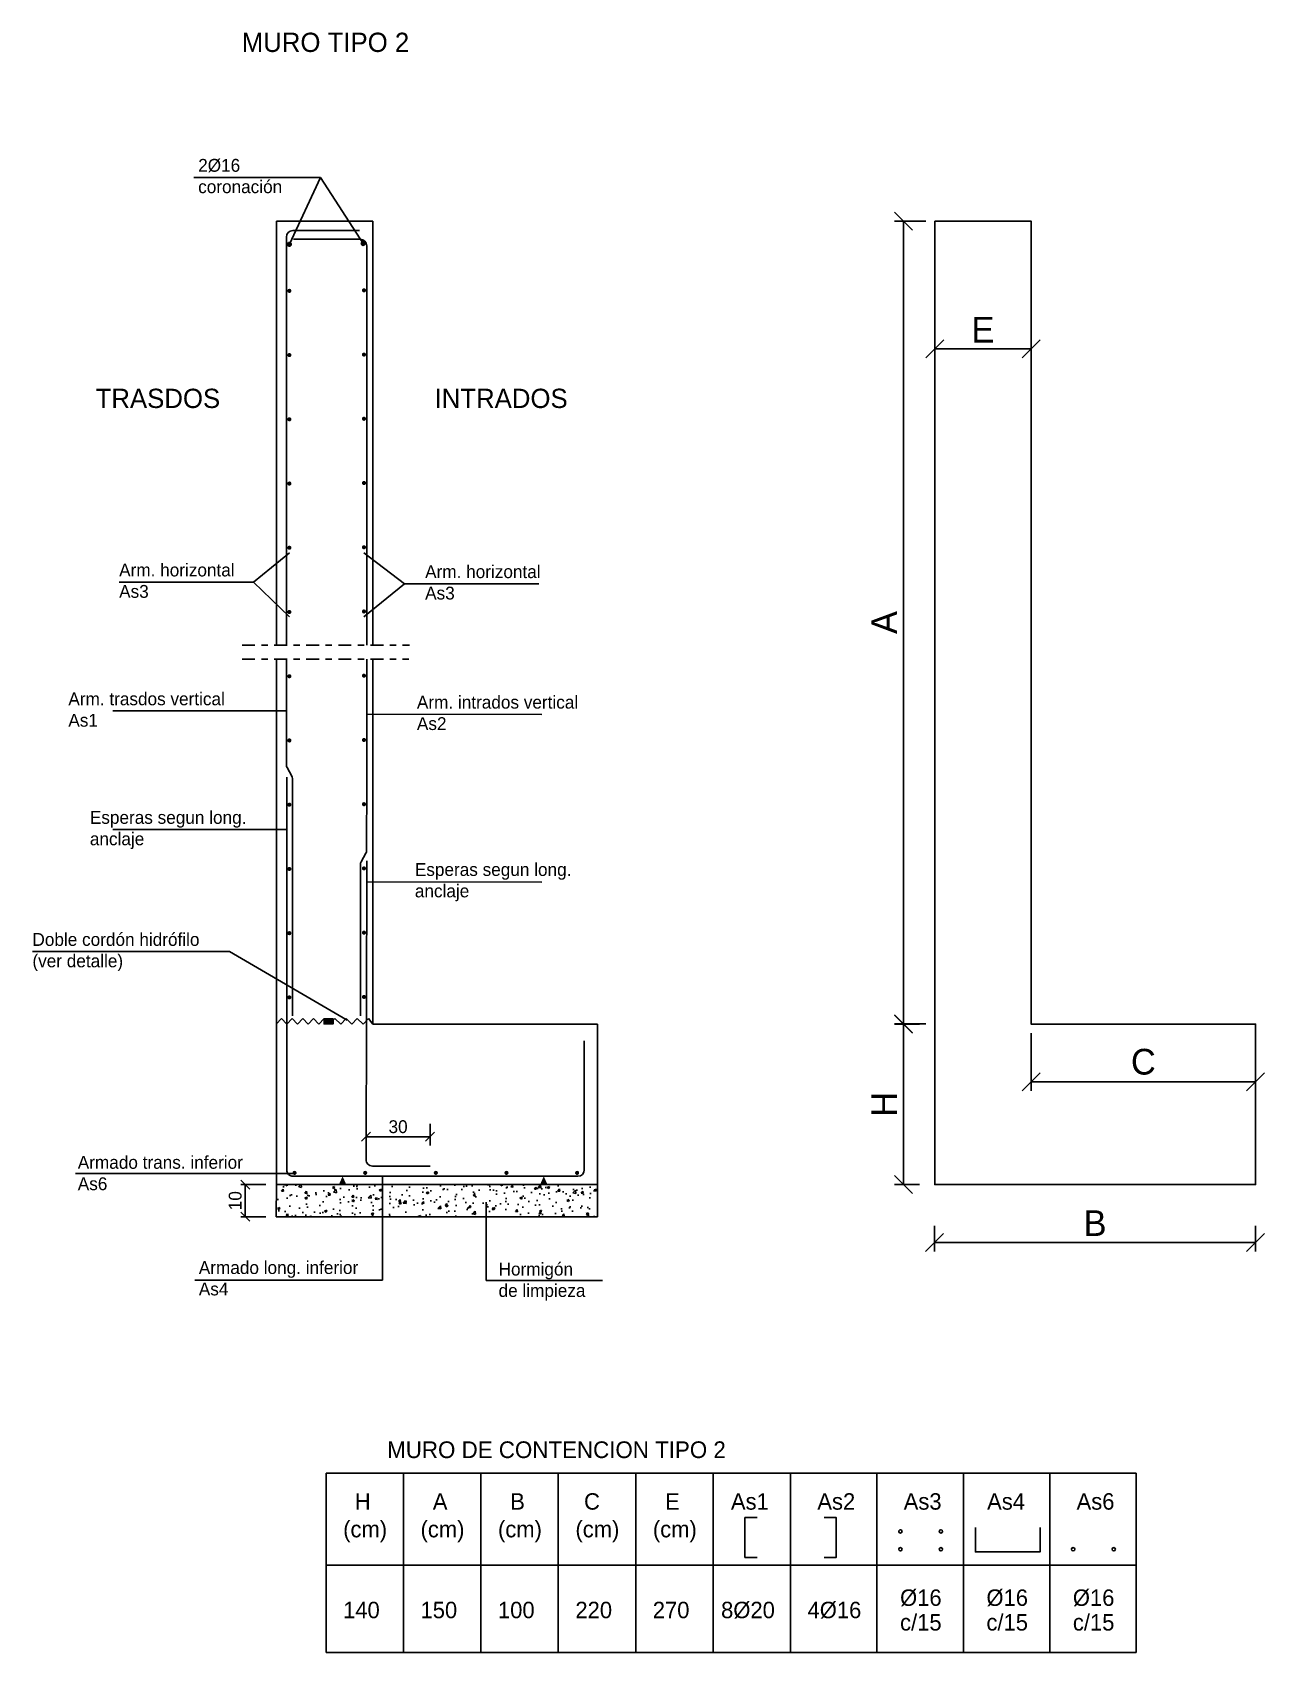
# Model space of a CAD drawing. Header units: millimetres. Extents: x 0.8 to 20, y 1.9 to 27.1.
import ezdxf
from ezdxf.enums import TextEntityAlignment as Align

# ---------------------------------------------------------------- set-up
doc = ezdxf.new("R2010")
doc.units = ezdxf.units.MM
doc.linetypes.add('DASHDOT', pattern=[0.4, 0.2, -0.1, 0, -0.1])
doc.layers.get('Defpoints').update_dxf_attribs({"lineweight": 0})
for name, color, linetype in [('_FINO', 8, 'Continuous'), ('DET-ARMADURA', 6, 'Continuous'), ('DET-ARMADURAS', 6, 'Continuous'), ('DET-BORDE ESTRUCTURA', 2, 'Continuous'), ('DET-COTAS', 8, 'Continuous'), ('DET-TEXTO', 2, 'Continuous'), ('DET-TEXTO LÍNEA', 8, 'Continuous'), ('DET-TEXTO TÍTULO', 1, 'Continuous'), ('DET-TRAMAS', 8, 'Continuous'), ('EST-TRAMAS', 8, 'Continuous'), ('Z_ANOTACIONES', 3, 'Continuous')]:
    doc.layers.add(name, color=color, linetype=linetype)
doc.styles.add('CENTURY', font='GOTHIC.TTF')
doc.styles.add('Estructura', font='GOTHIC.TTF', dxfattribs={"height": 0.2})
doc.styles.add('Formato', font='GOTHIC.TTF')
doc.dimstyles.new('cotas escala 1.20', dxfattribs={"dimtxt": 0.2, "dimasz": 0.14, "dimexe": 0.07, "dimexo": 0.07, "dimgap": 0.05, "dimtad": 1, "dimdec": 0, "dimlfac": 20, "dimrnd": 1, "dimzin": 1, "dimtxsty": 'Formato', "dimblk": 'OBLIQUE', "dimcen": -0.05, "dimclrd": 4, "dimclre": 8, "dimclrt": 2, "dimadec": 0, "dimazin": 0, "dimtfac": 1, "dimtdec": 0, "dimtix": 1, "dimtmove": 0, "dimatfit": 2, "dimldrblk": 'OBLIQUE', "dimfxl": 1.5, "dimarcsym": 0})
doc.dimstyles.new('cotas formato 1.100', dxfattribs={"dimtxt": 0.2, "dimasz": 0.14, "dimexe": 0.2, "dimexo": 0.16, "dimgap": 0.05, "dimtad": 1, "dimdec": 0, "dimlfac": 100, "dimrnd": 5, "dimzin": 1, "dimtxsty": 'Formato', "dimblk": 'OBLIQUE', "dimcen": -0.05, "dimclrd": 4, "dimclre": 8, "dimclrt": 2, "dimadec": 0, "dimazin": 0, "dimtfac": 1, "dimtdec": 0, "dimtix": 1, "dimtmove": 0, "dimatfit": 2, "dimldrblk": 'OBLIQUE', "dimfxl": 1.5, "dimarcsym": 0})

# ---------------------------------------------------------------- blocks, each defined once
blk = doc.blocks.new('*U17')
at = {"layer": 'DET-ARMADURAS', "color": 6, "const_width": 0.032}
blk.add_lwpolyline([(-0.016, 0, -1), (0.016, 0, -1)], format="xyb", close=True, dxfattribs=at)
blk = doc.blocks.new('*U18')
at = {"layer": 'Z_ANOTACIONES', "color": 0, "linetype": 'ByBlock', "lineweight": -2, "transparency": 16777216}
for p in [(0, 0), (1, 0), (2, 0), (3, 0), (4, 0), (5, 0), (6, 0), (7, 0), (8, 0), (9, 0), (10, 0), (11, 0)]:
    blk.add_blockref('*U17', p, dxfattribs=at)
blk = doc.blocks.new('*U19')
at = {"layer": 'DET-ARMADURAS', "color": 6, "const_width": 0.032}
blk.add_lwpolyline([(-0.016, 0, -1), (0.016, 0, -1)], format="xyb", close=True, dxfattribs=at)
blk = doc.blocks.new('*U20')
at = {"layer": 'Z_ANOTACIONES', "color": 0, "linetype": 'ByBlock', "lineweight": -2, "transparency": 16777216}
for p in [(0, 0), (1, 0), (2, 0), (3, 0), (4, 0), (5, 0), (6, 0), (7, 0), (8, 0), (9, 0), (10, 0), (11, 0)]:
    blk.add_blockref('*U19', p, dxfattribs=at)
blk = doc.blocks.new('_Oblique')
at = {"color": 0, "linetype": 'ByBlock', "lineweight": -2}
blk.add_line((-0.5, -0.5), (0.5, 0.5), dxfattribs=at)
blk = doc.blocks.new('*D23')
at = {"layer": 'Defpoints', "color": 0}
for p in [(7.041, 9.941), (7.041, 9.642), (6.043, 9.546)]:
    blk.add_point(p, dxfattribs=at)
at = {"layer": 'DET-COTAS', "color": 8, "lineweight": -2}
for p, q in [((6.043, 9.706), (6.043, 10.141)), ((7.041, 9.802), (7.041, 10.141))]:
    blk.add_line(p, q, dxfattribs=at)
at = {"layer": 'DET-COTAS', "color": 4, "lineweight": -2}
blk.add_line((6.043, 9.941), (7.041, 9.941), dxfattribs=at)
at = {"layer": 'DET-COTAS', "color": 4, "lineweight": -2, "xscale": 0.14, "yscale": 0.14, "zscale": 0.14, "rotation": 180}
blk.add_blockref('_Oblique', (6.043, 9.941), dxfattribs=at)
at = {"layer": 'DET-COTAS', "color": 4, "lineweight": -2, "xscale": 0.14, "yscale": 0.14, "zscale": 0.14}
blk.add_blockref('_Oblique', (7.041, 9.941), dxfattribs=at)
at = {"layer": 'DET-COTAS', "color": 2, "insert": (6.542, 10.096), "char_height": 0.2, "attachment_point": 5, "style": 'Formato'}
blk.add_mtext('30', dxfattribs=at)
blk = doc.blocks.new('*U15')
at = {"layer": 'DET-ARMADURAS', "color": 6, "const_width": 0.032}
blk.add_lwpolyline([(-0.016, 0, -1), (0.016, 0, -1)], format="xyb", close=True, dxfattribs=at)
blk = doc.blocks.new('*U16')
at = {"layer": 'Z_ANOTACIONES', "color": 0, "linetype": 'ByBlock', "lineweight": -2, "transparency": 16777216}
for p in [(0, 0), (1.1, 0), (2.2, 0), (3.3, 0), (4.4, 0)]:
    blk.add_blockref('*U15', p, dxfattribs=at)
blk = doc.blocks.new('*D25')
at = {"layer": 'Defpoints', "color": 0}
for p in [(4.554, 9.195), (4.161, 8.695), (4.552, 8.695)]:
    blk.add_point(p, dxfattribs=at)
at = {"layer": 'DET-COTAS', "color": 8, "lineweight": -2, "ltscale": 0.1}
for p, q in [((4.484, 9.195), (4.091, 9.195)), ((4.482, 8.695), (4.091, 8.695))]:
    blk.add_line(p, q, dxfattribs=at)
at = {"layer": 'DET-COTAS', "color": 4, "lineweight": -2, "ltscale": 0.1}
blk.add_line((4.161, 9.195), (4.161, 8.695), dxfattribs=at)
at = {"layer": 'DET-COTAS', "color": 4, "lineweight": -2, "xscale": 0.14, "yscale": 0.14, "zscale": 0.14}
for p, rotation in [((4.161, 9.195), 90), ((4.161, 8.695), 270)]:
    blk.add_blockref('_Oblique', p, dxfattribs=dict(at, rotation=rotation))
at = {"layer": 'DET-COTAS', "color": 2, "insert": (4.006, 8.945), "char_height": 0.2, "attachment_point": 5, "rotation": 90, "style": 'Formato'}
blk.add_mtext('10', dxfattribs=at)
blk = doc.blocks.new('*D28')
at = {"layer": 'Defpoints', "color": 0}
for p in [(16.399, 22.205), (14.899, 21.844), (16.399, 21.844)]:
    blk.add_point(p, dxfattribs=at)
at = {"layer": 'DET-COTAS', "color": 8, "lineweight": -2, "ltscale": 0.1}
for p, q in [((14.899, 21.984), (14.899, 22.345)), ((16.399, 21.984), (16.399, 22.345))]:
    blk.add_line(p, q, dxfattribs=at)
at = {"layer": 'DET-COTAS', "color": 4, "lineweight": -2, "ltscale": 0.1}
blk.add_line((14.899, 22.205), (16.399, 22.205), dxfattribs=at)
at = {"layer": 'DET-COTAS', "color": 4, "lineweight": -2, "xscale": 0.28, "yscale": 0.28, "zscale": 0.28, "rotation": 180}
blk.add_blockref('_Oblique', (14.899, 22.205), dxfattribs=at)
at = {"layer": 'DET-COTAS', "color": 4, "lineweight": -2, "xscale": 0.28, "yscale": 0.28, "zscale": 0.28}
blk.add_blockref('_Oblique', (16.399, 22.205), dxfattribs=at)
at = {"layer": 'DET-COTAS', "color": 2, "insert": (15.649, 22.505), "char_height": 0.4, "attachment_point": 5, "style": 'Formato'}
blk.add_mtext('E', dxfattribs=at)
blk = doc.blocks.new('*D30')
at = {"layer": 'Defpoints', "color": 0}
for p in [(14.896, 8.695), (19.896, 8.695), (19.896, 8.296)]:
    blk.add_point(p, dxfattribs=at)
at = {"layer": 'DET-COTAS', "color": 8, "lineweight": -2, "ltscale": 0.1}
for p, q in [((14.896, 8.555), (14.896, 8.156)), ((19.896, 8.555), (19.896, 8.156))]:
    blk.add_line(p, q, dxfattribs=at)
at = {"layer": 'DET-COTAS', "color": 4, "lineweight": -2, "ltscale": 0.1}
blk.add_line((14.896, 8.296), (19.896, 8.296), dxfattribs=at)
at = {"layer": 'DET-COTAS', "color": 4, "lineweight": -2, "xscale": 0.28, "yscale": 0.28, "zscale": 0.28, "rotation": 180}
blk.add_blockref('_Oblique', (14.896, 8.296), dxfattribs=at)
at = {"layer": 'DET-COTAS', "color": 4, "lineweight": -2, "xscale": 0.28, "yscale": 0.28, "zscale": 0.28}
blk.add_blockref('_Oblique', (19.896, 8.296), dxfattribs=at)
at = {"layer": 'DET-COTAS', "color": 2, "insert": (17.396, 8.596), "char_height": 0.4, "attachment_point": 5, "style": 'Formato'}
blk.add_mtext('B', dxfattribs=at)
blk = doc.blocks.new('*D31')
at = {"layer": 'Defpoints', "color": 0}
for p in [(14.804, 11.695), (14.412, 9.195), (14.804, 9.195)]:
    blk.add_point(p, dxfattribs=at)
at = {"layer": 'DET-COTAS', "color": 8, "lineweight": -2, "ltscale": 0.1}
for p, q in [((14.664, 11.695), (14.272, 11.695)), ((14.664, 9.195), (14.272, 9.195))]:
    blk.add_line(p, q, dxfattribs=at)
at = {"layer": 'DET-COTAS', "color": 4, "lineweight": -2, "ltscale": 0.1}
blk.add_line((14.412, 11.695), (14.412, 9.195), dxfattribs=at)
at = {"layer": 'DET-COTAS', "color": 4, "lineweight": -2, "xscale": 0.28, "yscale": 0.28, "zscale": 0.28}
for p, rotation in [((14.412, 11.695), 90), ((14.412, 9.195), 270)]:
    blk.add_blockref('_Oblique', p, dxfattribs=dict(at, rotation=rotation))
at = {"layer": 'DET-COTAS', "color": 2, "insert": (14.112, 10.445), "char_height": 0.4, "attachment_point": 5, "rotation": 90, "style": 'Formato'}
blk.add_mtext('H', dxfattribs=at)
blk = doc.blocks.new('*D32')
at = {"layer": 'Defpoints', "color": 0}
for p in [(16.399, 11.695), (19.896, 11.195), (19.896, 10.796)]:
    blk.add_point(p, dxfattribs=at)
at = {"layer": 'DET-COTAS', "color": 8, "lineweight": -2, "ltscale": 0.1}
for p, q in [((16.399, 11.555), (16.399, 10.656)), ((19.896, 11.055), (19.896, 10.656))]:
    blk.add_line(p, q, dxfattribs=at)
at = {"layer": 'DET-COTAS', "color": 4, "lineweight": -2, "ltscale": 0.1}
blk.add_line((16.399, 10.796), (19.896, 10.796), dxfattribs=at)
at = {"layer": 'DET-COTAS', "color": 4, "lineweight": -2, "xscale": 0.28, "yscale": 0.28, "zscale": 0.28, "rotation": 180}
blk.add_blockref('_Oblique', (16.399, 10.796), dxfattribs=at)
at = {"layer": 'DET-COTAS', "color": 4, "lineweight": -2, "xscale": 0.28, "yscale": 0.28, "zscale": 0.28}
blk.add_blockref('_Oblique', (19.896, 10.796), dxfattribs=at)
at = {"layer": 'DET-COTAS', "color": 2, "insert": (18.148, 11.106), "char_height": 0.4, "attachment_point": 5, "style": 'Formato'}
blk.add_mtext('C', dxfattribs=at)
blk = doc.blocks.new('*D33')
at = {"layer": 'Defpoints', "color": 0}
for p in [(14.899, 24.195), (14.412, 11.697), (14.899, 11.697)]:
    blk.add_point(p, dxfattribs=at)
at = {"layer": 'DET-COTAS', "color": 8, "lineweight": -2, "ltscale": 0.1}
for p, q in [((14.759, 24.195), (14.272, 24.195)), ((14.759, 11.697), (14.272, 11.697))]:
    blk.add_line(p, q, dxfattribs=at)
at = {"layer": 'DET-COTAS', "color": 4, "lineweight": -2, "ltscale": 0.1}
blk.add_line((14.412, 24.195), (14.412, 11.697), dxfattribs=at)
at = {"layer": 'DET-COTAS', "color": 4, "lineweight": -2, "xscale": 0.28, "yscale": 0.28, "zscale": 0.28}
for p, rotation in [((14.412, 24.195), 90), ((14.412, 11.697), 270)]:
    blk.add_blockref('_Oblique', p, dxfattribs=dict(at, rotation=rotation))
at = {"layer": 'DET-COTAS', "color": 2, "insert": (14.112, 17.946), "char_height": 0.4, "attachment_point": 5, "rotation": 90, "style": 'Formato'}
blk.add_mtext('A', dxfattribs=at)

msp = doc.modelspace()

# ---------------------------------------------------------------- hatches: boundary and pattern name
at = {"layer": 'DET-ARMADURA'}
h = msp.add_hatch(color=6, dxfattribs=at)
h.dxf.hatch_style = 1
edge = h.paths.add_edge_path()
edge.add_arc((4.849, 23.834), 0.029, 90, 450)
h = msp.add_hatch(color=6, dxfattribs=at)
h.dxf.hatch_style = 1
edge = h.paths.add_edge_path()
edge.add_arc((5.998, 23.847), 0.029, 90, 450)
at = {"layer": 'DET-BORDE ESTRUCTURA'}
h = msp.add_hatch(color=256, dxfattribs=at)
h.dxf.hatch_style = 1
h.paths.add_polyline_path([(5.389, 11.777), (5.53, 11.777), (5.53, 11.697), (5.389, 11.697)])
at = {"layer": 'DET-TRAMAS'}
h = msp.add_hatch(dxfattribs=at)
h.set_pattern_fill('AR-CONC', color=256, scale=0.002, style=0)
h.set_pattern_definition([(50, (-144.71512, -616.94035), (0.36436934, -0.03187817), [0.0381, -0.4191]), (355, (-144.71512, -616.94035), (-0.07048684, 0.3821137), [0.03048, -0.33528117]), (100.451445, (-144.68476, -616.943), (0.2938825, 0.3502355), [0.03238002, -0.35618049]), (46.1842, (-144.7151, -616.83875), (0.54215808, -0.08408466), [0.05715, -0.62865]), (96.63556, (-144.66994, -616.84576), (0.47480827, 0.49485225), [0.04857005, -0.5342712]), (351.18415, (-144.7151, -616.83875), (0.47480827, 0.49485225), [0.04571993, -0.50291946]), (21, (-144.66432, -616.86415), (0.30322878, -0.2045304), [0.0381, -0.4191]), (326, (-144.66432, -616.86415), (0.12360406, 0.36837593), [0.03048, -0.33528]), (71.451445, (-144.63905, -616.8812), (0.42683284, 0.16384554), [0.03238002, -0.35617988]), (37.5, (-144.71512, -616.94035), (0.006177207, 0.169110078), [0, -0.331216, 0, -0.34036, 0, -0.33655]), (7.5, (-144.71512, -616.94035), (0.133639325, 0.20036115), [0, -0.194056, 0, -0.323596, 0, -0.12827]), (327.5, (-144.8284, -616.94035), (0.27118119, -0.011457488), [0, -0.127, 0, -0.39624, 0, -0.52578]), (317.5, (-144.8792, -616.94035), (0.29625836, 0.05085298), [0, -0.1651, 0, -0.263144, 0, -0.37338])])
h.paths.add_polyline_path([(4.646, 9.195), (4.646, 8.695), (9.646, 8.696), (9.646, 9.196)])

# ---------------------------------------------------------------- linework, layer by layer
at = {"layer": '_FINO'}
msp.add_line((0.847, 12.822), (3.918, 12.822), dxfattribs=at)
for points in [[(5.736, 9.195), (5.62, 9.195), (5.678, 9.326)], [(5.736, 9.195), (5.62, 9.195), (5.678, 9.326)], [(8.869, 9.195), (8.753, 9.195), (8.811, 9.326)], [(8.869, 9.195), (8.753, 9.195), (8.811, 9.326)]]:
    msp.add_solid(points, dxfattribs=at)
at = {"layer": 'DET-ARMADURA', "color": 6}
for centre in [(4.849, 23.834), (5.998, 23.847)]:
    msp.add_circle(centre, 0.029, dxfattribs=at)
at = {"layer": 'DET-ARMADURAS', "color": 6}
for p, q in [((4.902, 24.047), (5.942, 24.047)), ((4.802, 17.594), (4.802, 23.947)), ((4.914, 23.912), (5.953, 23.912)), ((4.802, 15.724), (4.802, 17.375)), ((4.888, 15.553), (4.813, 15.687)), ((4.808, 9.426), (4.808, 15.54)), ((4.897, 11.823), (4.898, 15.518)), ((6.052, 14.394), (6.053, 15.513)), ((6.052, 14.388), (6.052, 14.394)), ((6.052, 14.388), (6.052, 14.394)), ((5.957, 11.823), (5.956, 14.183)), ((5.967, 14.218), (6.042, 14.353)), ((6.043, 9.584), (6.053, 14.238)), ((9.442, 11.436), (9.442, 9.426)), ((7.042, 9.484), (6.143, 9.484)), ((9.342, 9.326), (4.908, 9.326))]:
    msp.add_line(p, q, dxfattribs=at)
for points in [[(6.053, 23.812), (6.053, 17.594)], [(6.053, 17.375), (6.053, 15.513)]]:
    msp.add_lwpolyline(points, dxfattribs=at)
for centre, radius, start, end in [((4.902, 23.947), 0.1, 90, 180), ((5.953, 23.812), 0.1, 0, 90), ((4.866, 15.722), 0.0639, 180, 213.1785), ((4.834, 15.518), 0.0639, 0, 33.1785), ((5.988, 14.388), 0.0639, 326.8215, 0), ((5.988, 14.388), 0.0639, 326.8215, 0), ((6.02, 14.183), 0.0639, 146.8215, 180), ((4.908, 9.426), 0.1, 179.9157, 270), ((6.143, 9.584), 0.1, 179.8791, 270), ((9.342, 9.426), 0.1, 270, 0)]:
    msp.add_arc(centre, radius, start, end, dxfattribs=at)
at = {"layer": 'DET-BORDE ESTRUCTURA'}
for p, q in [((4.649, 17.594), (4.649, 24.195)), ((4.649, 24.195), (6.149, 24.195)), ((6.149, 17.594), (6.149, 24.195)), ((4.649, 11.695), (4.649, 17.375)), ((6.149, 11.695), (6.149, 17.375)), ((4.649, 11.695), (4.649, 9.195)), ((9.646, 11.695), (6.149, 11.695)), ((9.646, 11.695), (6.149, 11.695)), ((9.646, 8.695), (9.646, 11.695)), ((4.649, 9.195), (4.646, 8.695)), ((9.646, 9.195), (4.649, 9.195)), ((9.646, 8.695), (4.646, 8.695))]:
    msp.add_line(p, q, dxfattribs=at)
msp.add_lwpolyline([(14.899, 24.195), (14.899, 9.195), (19.896, 9.195), (19.896, 11.695), (16.399, 11.695), (16.399, 24.195), (14.899, 24.195)], dxfattribs=at)
msp.add_lwpolyline([(5.389, 11.777), (5.53, 11.777), (5.53, 11.697), (5.389, 11.697)], close=True, dxfattribs=at)
at = {"layer": 'DET-COTAS'}
for p, q in [((4.641, 11.695), (4.725, 11.779)), ((4.725, 11.779), (4.808, 11.695)), ((4.808, 11.695), (4.891, 11.779)), ((4.808, 11.695), (4.808, 11.695)), ((4.891, 11.779), (4.975, 11.695)), ((4.975, 11.695), (5.058, 11.779)), ((5.058, 11.779), (5.141, 11.695)), ((5.141, 11.695), (5.225, 11.779)), ((5.225, 11.779), (5.308, 11.695)), ((5.308, 11.695), (5.391, 11.779)), ((5.391, 11.779), (5.475, 11.695)), ((5.475, 11.695), (5.558, 11.779)), ((5.558, 11.779), (5.649, 11.695)), ((5.649, 11.695), (5.732, 11.779)), ((5.732, 11.779), (5.823, 11.695)), ((5.823, 11.695), (5.906, 11.779)), ((5.906, 11.779), (5.997, 11.695)), ((5.997, 11.695), (6.081, 11.779)), ((6.081, 11.779), (6.149, 11.695))]:
    msp.add_line(p, q, dxfattribs=at)
at = {"layer": 'DET-TEXTO'}
for p, q in [((5.42, 4.702), (18.037, 4.702)), ((5.42, 1.91), (5.42, 4.702)), ((6.626, 4.702), (6.626, 1.91)), ((7.831, 4.702), (7.831, 1.91)), ((9.037, 4.702), (9.037, 1.91)), ((10.243, 4.702), (10.243, 1.91)), ((11.449, 4.702), (11.449, 1.91)), ((12.655, 4.702), (12.655, 1.91)), ((14, 4.702), (14, 1.91)), ((15.346, 4.702), (15.346, 1.91)), ((16.691, 4.702), (16.691, 1.91)), ((18.037, 4.702), (18.037, 1.91)), ((5.42, 3.271), (18.037, 3.271)), ((5.42, 1.91), (18.037, 1.91))]:
    msp.add_line(p, q, dxfattribs=at)
for points in [[(12.133, 3.391), (11.943, 3.391), (11.943, 4.012), (12.133, 4.012)], [(13.176, 3.391), (13.366, 3.391), (13.366, 4.012), (13.176, 4.012)], [(16.54, 3.857), (16.54, 3.477), (15.532, 3.477), (15.532, 3.857)]]:
    msp.add_lwpolyline(points, dxfattribs=at)
for centre in [(14.364, 3.797), (14.996, 3.797), (14.364, 3.518), (14.996, 3.518), (17.055, 3.518), (17.687, 3.518)]:
    msp.add_circle(centre, 0.0263, dxfattribs=at)
at = {"layer": 'DET-TEXTO LÍNEA'}
for p, q in [((3.362, 24.872), (5.335, 24.872)), ((5.335, 24.872), (4.853, 23.834)), ((5.335, 24.872), (6.011, 23.833)), ((4.291, 18.576), (4.849, 19.033)), ((6.642, 18.551), (6.011, 19.033)), ((4.291, 18.576), (2.199, 18.576)), ((4.291, 18.576), (4.849, 18.033)), ((6.642, 18.551), (6.011, 18.033)), ((6.642, 18.551), (8.734, 18.551)), ((4.807, 16.57), (2.1, 16.57)), ((6.052, 16.52), (8.782, 16.514)), ((4.807, 14.723), (2.1, 14.724)), ((6.052, 13.908), (8.782, 13.903)), ((1.521, 9.367), (4.91, 9.367)), ((6.301, 7.71), (6.301, 9.326)), ((7.913, 8.922), (7.913, 7.7)), ((3.375, 7.71), (6.301, 7.71)), ((9.726, 7.7), (7.913, 7.7))]:
    msp.add_line(p, q, dxfattribs=at)
at = {"layer": 'DET-TEXTO LÍNEA', "linetype": 'DASHDOT'}
msp.add_line((4.113, 17.375), (6.711, 17.375), dxfattribs=at)
msp.add_lwpolyline([(4.113, 17.594), (6.719, 17.594), (6.719, 17.594)], dxfattribs=at)
at = {"layer": 'EST-TRAMAS'}
msp.add_line((5.75, 11.754), (3.918, 12.822), dxfattribs=at)

# ---------------------------------------------------------------- block references
at = {"layer": 'Z_ANOTACIONES', "rotation": 90}
for name, p in [('*U18', (4.849, 12.11)), ('*U20', (6.011, 12.118))]:
    msp.add_blockref(name, p, dxfattribs=at)
at = {"layer": 'Z_ANOTACIONES'}
msp.add_blockref('*U16', (4.93, 9.378), dxfattribs=at)

# ---------------------------------------------------------------- texts
at = {"layer": 'DET-TEXTO', "style": 'Estructura'}
for s, height, p in [('MURO DE CONTENCION TIPO 2', 0.26, (9.009, 4.938)), ('H', 0.256, (5.991, 4.135)), ('A', 0.256, (7.197, 4.135)), ('B', 0.256, (8.403, 4.135)), ('C ', 0.256, (9.609, 4.135)), ('E', 0.256, (10.814, 4.135)), ('As1', 0.256, (12.02, 4.135)), ('As2', 0.256, (13.366, 4.135)), ('As3', 0.256, (14.711, 4.135)), ('As4 ', 0.256, (16.057, 4.135)), ('As6', 0.256, (17.403, 4.135)), ('(cm)', 0.256, (6.029, 3.704)), ('(cm)', 0.256, (7.234, 3.704)), ('(cm)', 0.256, (8.44, 3.704)), ('(cm)', 0.256, (9.646, 3.704)), ('(cm)', 0.256, (10.852, 3.704)), ('%%C16', 0.256, (14.683, 2.637)), ('%%C16', 0.256, (16.028, 2.637)), ('%%C16', 0.256, (17.374, 2.637)), ('140', 0.256, (5.971, 2.445)), ('150', 0.256, (7.177, 2.445)), ('100', 0.256, (8.383, 2.445)), ('220', 0.256, (9.589, 2.445)), ('270', 0.256, (10.794, 2.445)), ('8%%C20', 0.256, (11.991, 2.445)), ('4%%C16', 0.256, (13.337, 2.445)), ('c/15', 0.256, (14.683, 2.253)), ('c/15', 0.256, (16.028, 2.253)), ('c/15', 0.256, (17.374, 2.253))]:
    msp.add_text(s, height=height, dxfattribs=at).set_placement(p, align=Align.CENTER)
at = {"layer": 'DET-TEXTO', "char_height": 0.2}
for s, width, gutter_width, heights, insert, attachment_point, style in [('\\A1;\\pxql;2%%C16 coronación', 1.75359, 12.5, [-0.563], (3.429, 25.164), 1, 'CENTURY'), ('\\pxql;Arm. horizontal \\PAs3', 2.93769, 0.9, [-0.552], (5.136, 18.864), 3, 'CENTURY'), ('\\pxql;Arm. horizontal \\PAs3', 2.93769, 0.9, [-0.552], (9.901, 18.838), 3, 'CENTURY'), ('\\pxql;Arm. trasdos vertical \\PAs1', 2.93769, 0.9, [-0.546], (4.345, 16.858), 3, 'CENTURY'), ('\\pxql;Arm. intrados vertical \\PAs2', 2.93769, 0.9, [-0.551], (9.773, 16.806), 3, 'CENTURY'), ('\\pxql;Esperas segun long. \\Panclaje', 2.93769, 0.9, [-0.605], (4.68, 15.012), 3, 'CENTURY'), ('\\pxql;Esperas segun long. \\Panclaje', 2.93769, 0.9, [-0.605], (9.741, 14.201), 3, 'CENTURY'), ('\\pxql;Doble cordón hidrófilo \\P(ver detalle)', 4.16821, 0.9, [-0.617], (5.016, 13.112), 3, 'Estructura'), ('Armado trans. inferior \\PAs6', 9.01864, 12.5, [-0.552], (1.554, 9.642), 1, 'Estructura'), ('Armado long. inferior\\PAs4', 9.01864, 12.5, [-0.551], (3.439, 8.004), 1, 'Estructura'), ('\\A1;\\pxql;Hormigón\\Pde limpieza', 3.53972, 12.5, [-0.614], (11.647, 7.98), 3, 'CENTURY')]:
    msp.add_mtext_dynamic_manual_height_columns(s, width=width, gutter_width=gutter_width, heights=heights, dxfattribs=dict(at, insert=insert, attachment_point=attachment_point, style=style))
at = {"layer": 'DET-TEXTO TÍTULO', "char_height": 0.3, "attachment_point": 1, "style": 'Formato'}
for s, insert in [('\\pxqc;MURO TIPO 2', (1.714, 27.129)), ('\\pxqc;TRASDOS', (-0.896, 21.586)), ('\\pxqc;INTRADOS', (4.449, 21.586))]:
    msp.add_mtext_dynamic_manual_height_columns(s, width=7.39517, gutter_width=0.9, heights=[-0.315], dxfattribs=dict(at, insert=insert))

# ---------------------------------------------------------------- dimensions: what is measured, and where the dimension line sits
at = {"layer": 'DET-COTAS', "ltscale": 0.1}
for base, p1, p2, text, override, picture, middle in [((14.412, 11.697), (14.899, 24.195), (14.899, 11.697), 'A', {"dimscale": 2, "dimtxsty": 'Formato', "dimblk": 'Oblique'}, '*D33', (14.112, 17.946)), ((14.412, 9.195), (14.804, 11.695), (14.804, 9.195), 'H', {"dimscale": 2, "dimblk": 'Oblique'}, '*D31', (14.112, 10.445))]:
    dim = msp.add_linear_dim(base=base, p1=p1, p2=p2, angle=90, text=text, dimstyle='cotas escala 1.20', override=override, dxfattribs=at)
    dim.commit()
    dim.dimension.update_dxf_attribs({"geometry": picture, "text_midpoint": middle})
for base, p1, p2, text, picture, middle in [((16.399, 22.205), (14.899, 21.844), (16.399, 21.844), 'E', '*D28', (15.649, 22.505)), ((19.896, 10.796), (16.399, 11.695), (19.896, 11.195), 'C', '*D32', (18.148, 11.106)), ((19.896, 8.296), (14.896, 8.695), (19.896, 8.695), 'B', '*D30', (17.396, 8.596))]:
    dim = msp.add_linear_dim(base=base, p1=p1, p2=p2, text=text, dimstyle='cotas escala 1.20', override={"dimscale": 2, "dimblk": 'Oblique'}, dxfattribs=at)
    dim.commit()
    dim.dimension.update_dxf_attribs({"geometry": picture, "text_midpoint": middle})
at = {"layer": 'DET-COTAS'}
dim = msp.add_linear_dim(base=(7.041, 9.941), p1=(6.043, 9.546), p2=(7.041, 9.642), text='30', dimstyle='cotas formato 1.100', dxfattribs=at)
dim.commit()
dim.dimension.update_dxf_attribs({"geometry": '*D23', "text_midpoint": (6.542, 10.096)})
at = {"layer": 'DET-COTAS', "ltscale": 0.1}
dim = msp.add_linear_dim(base=(4.161, 8.695), p1=(4.554, 9.195), p2=(4.552, 8.695), angle=90, text='10', dimstyle='cotas escala 1.20', dxfattribs=at)
dim.commit()
dim.dimension.update_dxf_attribs({"geometry": '*D25', "text_midpoint": (4.006, 8.945)})

doc.saveas('drawing.dxf')
